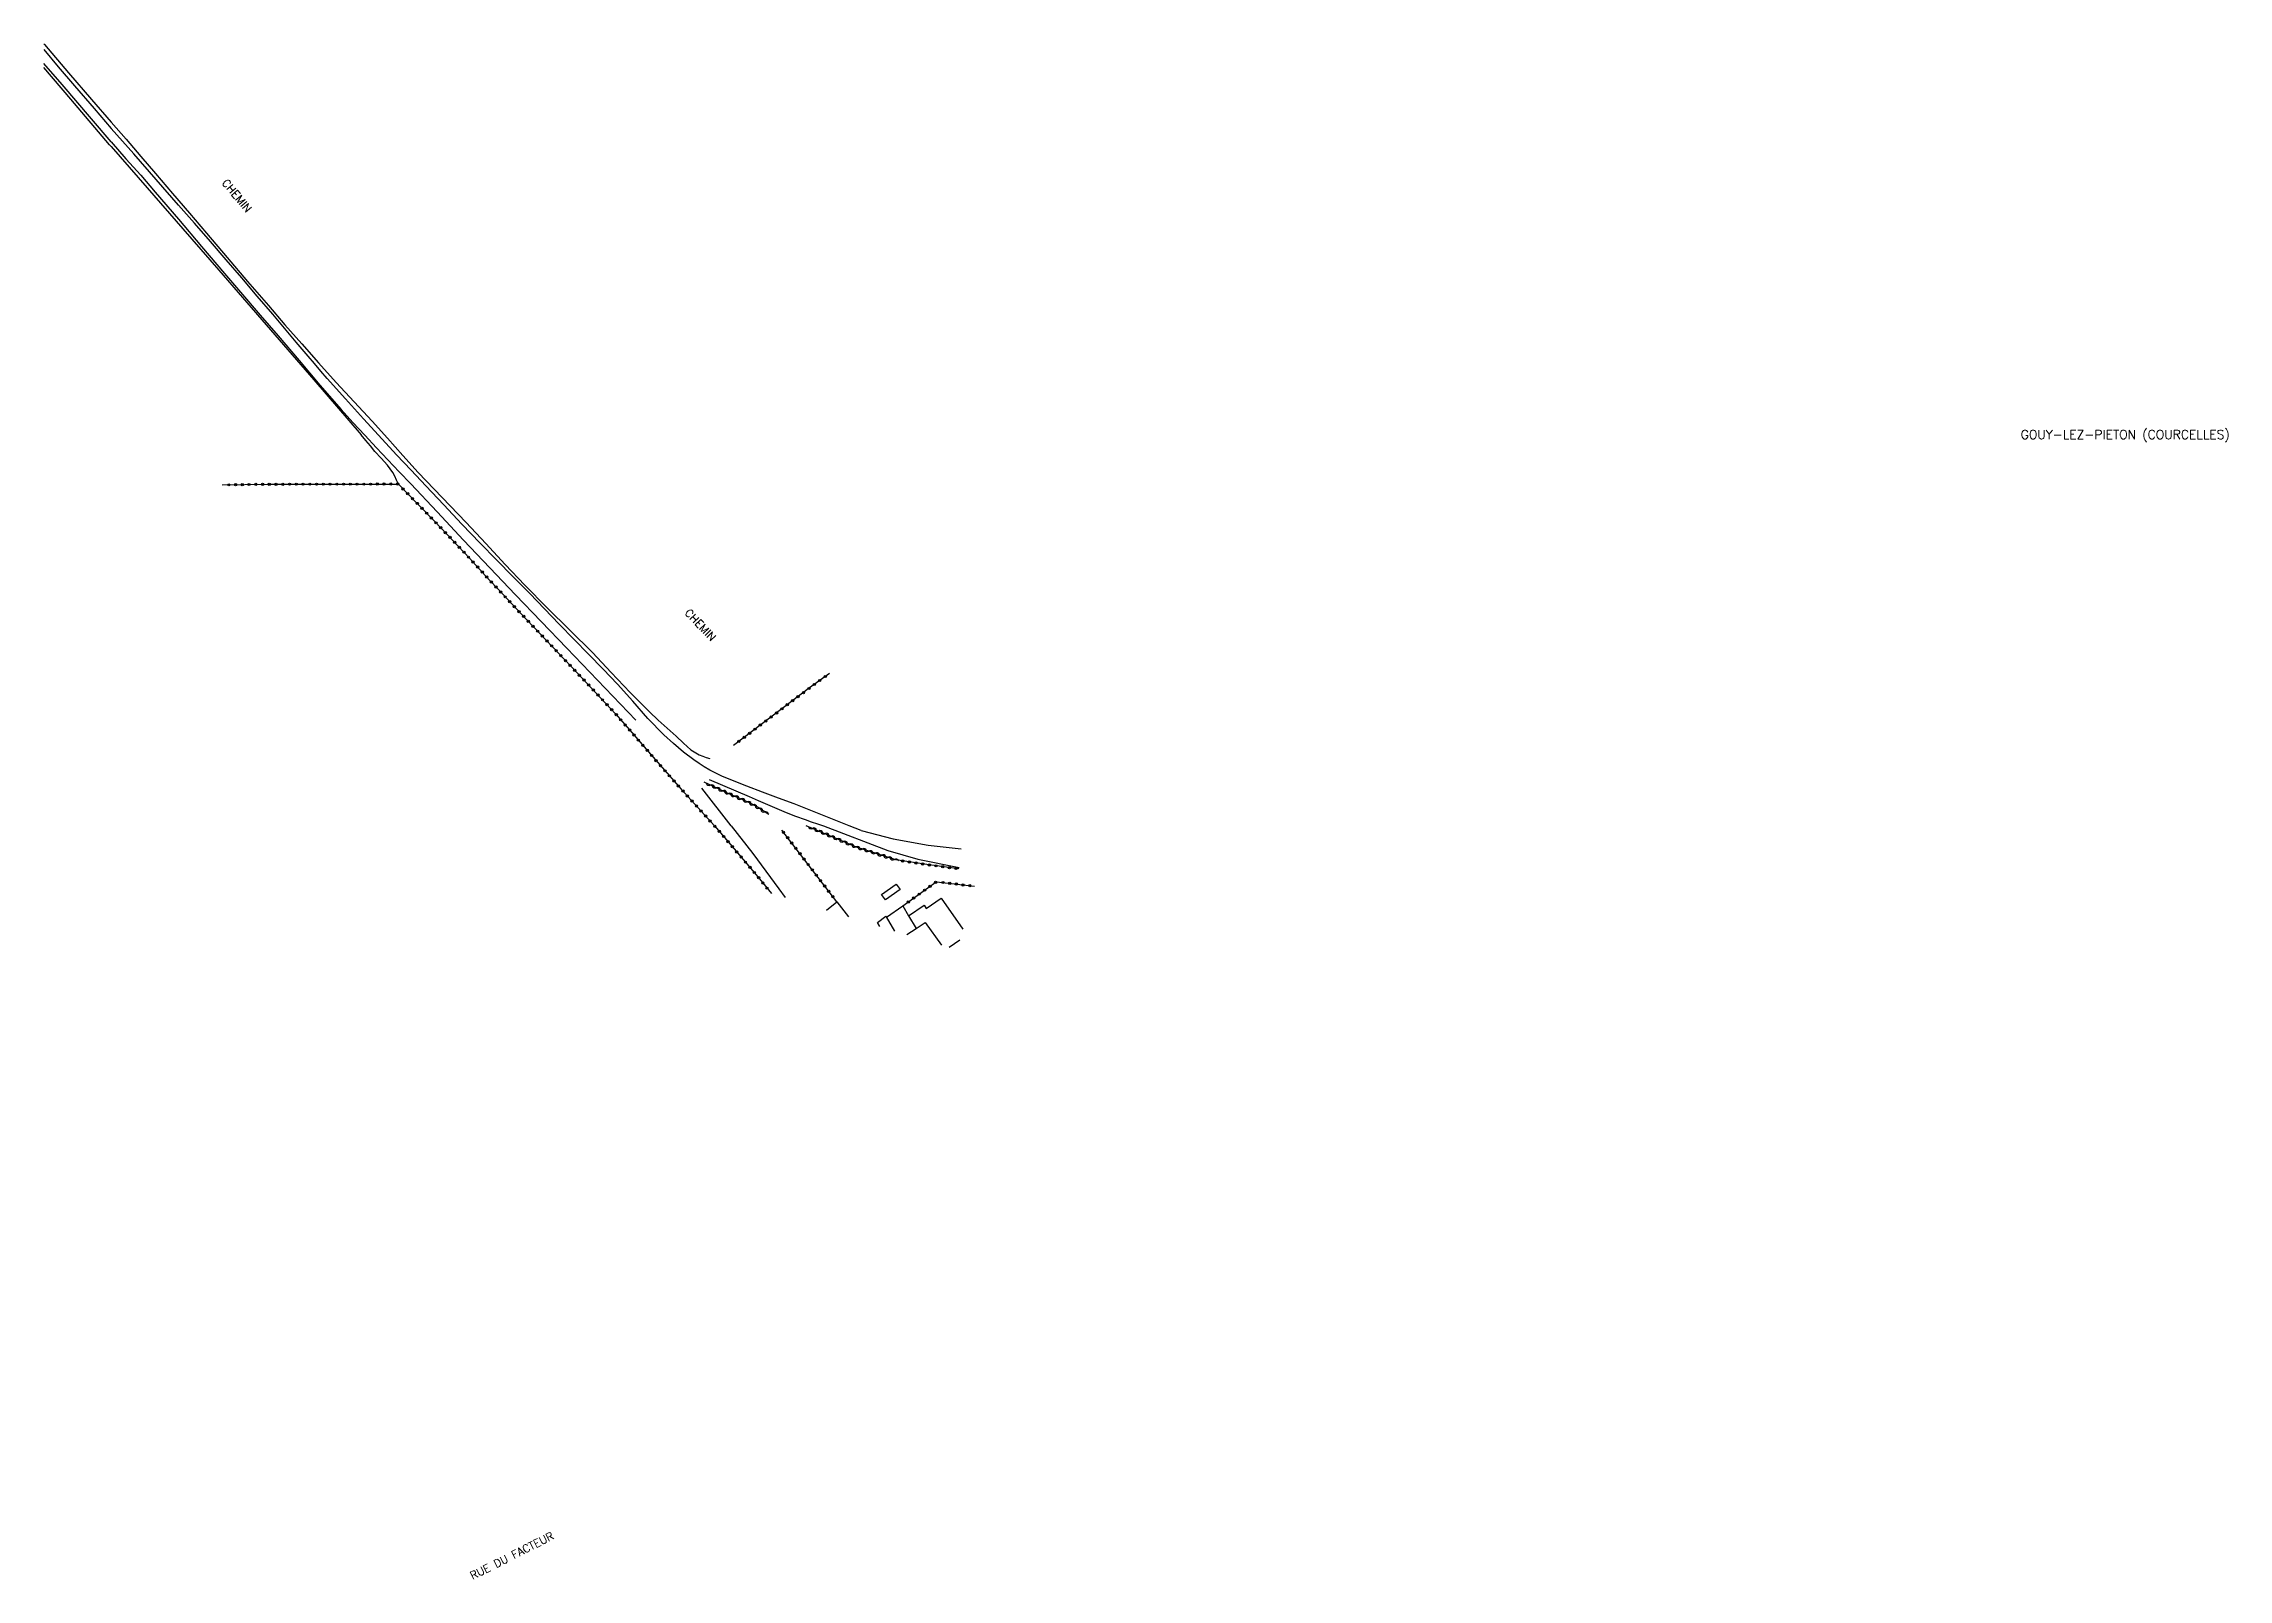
# Model space of a CAD drawing. Header units: millimetres. Extents: x 145999 to 147000, y 131011 to 132001.
# Drawn here: x 146000 to 146485.4, y 131508.5 to 131849.8 of the extents above; entities that cross this region are included whole.
import ezdxf
from ezdxf.enums import TextEntityAlignment as Align

# ---------------------------------------------------------------- set-up
doc = ezdxf.new("R2010")
doc.units = ezdxf.units.MM
doc.layers.get('0').update_dxf_attribs({"linetype": 'CONTINUOUS'})
for name, color, linetype in [('W0071', 7, 'CONTINUOUS'), ('W0101', 7, 'CONTINUOUS'), ('W0104', 1, 'CONTINUOUS'), ('W0214', 2, 'CONTINUOUS'), ('W0310', 3, 'CONTINUOUS'), ('W0322', 7, 'CONTINUOUS'), ('W0323', 7, 'CONTINUOUS'), ('W0330', 7, 'CONTINUOUS'), ('W0980', 7, 'CONTINUOUS'), ('W0989', 7, 'CONTINUOUS'), ('W1102', 7, 'CONTINUOUS')]:
    doc.layers.add(name, color=color, linetype=linetype)
doc.styles.get("Standard").update_dxf_attribs({"font": 'romans.shx', "width": 0.85})

# ---------------------------------------------------------------- blocks, each defined once
blk = doc.blocks.new('t310o')
at = {"color": 0, "linetype": 'Continuous'}
for centre, start, end in [((-0.5, 0.38), 216.8699, 323.1304), ((0.5, -0.37), 36.8699, 143.1303)]:
    blk.add_arc(centre, 0.625, start, end, dxfattribs=at)
blk = doc.blocks.new('t323o')
at = {"color": 0, "linetype": 'Continuous'}
for radius in [0.25, 0.15]:
    blk.add_circle((0, 0), radius, dxfattribs=at)
blk = doc.blocks.new('t322o')
at = {"color": 0, "linetype": 'Continuous'}
for radius in [0.25, 0.15]:
    blk.add_circle((0, 0), radius, dxfattribs=at)

msp = doc.modelspace()

# ---------------------------------------------------------------- linework, layer by layer
at = {"layer": 'W0071'}
for points in [[(146000, 131848.47), (146003.21, 131844.67), (146006.85, 131840.39), (146011.18, 131835.37), (146015, 131830.97)], [(146015, 131827.94), (146010.59, 131833.11), (146004.12, 131840.73), (146000, 131845.41)], [(146062.98, 131775.38), (146061.57, 131777.04), (146060.16, 131778.69), (146058.75, 131780.36), (146056.13, 131783.46), (146053.52, 131786.57), (146050.89, 131789.67), (146047.46, 131793.71), (146044.01, 131797.74), (146040.55, 131801.76), (146037.03, 131805.83), (146033.51, 131809.88), (146029.98, 131813.93), (146024.99, 131819.62), (146020, 131825.29), (146015, 131830.97)], [(146015, 131827.94), (146018.27, 131824.23), (146021.55, 131820.54), (146024.8, 131816.82), (146029.94, 131810.8), (146035.04, 131804.73), (146040.16, 131798.68), (146044.14, 131794.07), (146048.13, 131789.46), (146052.11, 131784.85), (146056.75, 131779.36), (146061.38, 131773.87), (146066.09, 131768.46), (146068.69, 131765.6), (146071.32, 131762.77), (146073.96, 131759.95), (146076.48, 131757.29), (146079.02, 131754.64), (146081.55, 131751.99)], [(146178.95, 131676), (146174.9, 131677.63), (146170.85, 131679.25), (146166.78, 131680.85), (146163.26, 131682.15), (146159.73, 131683.43), (146156.23, 131684.78), (146153.44, 131685.87), (146150.66, 131687), (146147.99, 131688.33), (146146.79, 131689.06), (146145.61, 131689.82), (146144.45, 131690.62), (146142.15, 131692.37), (146139.96, 131694.24), (146137.82, 131696.18), (146134.26, 131699.81), (146130.9, 131703.65), (146127.5, 131707.46), (146124.3, 131710.79), (146121.08, 131714.09), (146117.85, 131717.4), (146114.57, 131720.8), (146111.3, 131724.2), (146108.01, 131727.59), (146104.33, 131731.33), (146100.64, 131735.07), (146096.97, 131738.82), (146092.94, 131743.04), (146088.94, 131747.29), (146084.94, 131751.54), (146081.67, 131754.99), (146078.41, 131758.45), (146075.17, 131761.92), (146071.08, 131766.39), (146067.03, 131770.88), (146062.98, 131775.38)], [(146081.55, 131751.99), (146087.4, 131745.74), (146093.26, 131739.49), (146099.13, 131733.27), (146104.81, 131727.32), (146110.51, 131721.4), (146116.21, 131715.48), (146121.32, 131710.14), (146126.43, 131704.79), (146131.54, 131699.44)], [(146147.9, 131686.27), (146150.84, 131685.01), (146153.78, 131683.75), (146156.72, 131682.48), (146158.78, 131681.59), (146160.84, 131680.7), (146162.91, 131679.82), (146164.99, 131678.96), (146167.08, 131678.13), (146169.19, 131677.34), (146170.55, 131676.88), (146171.91, 131676.44), (146173.28, 131676)], [(146173.28, 131676), (146187.53, 131670.48), (146194.25, 131668.58), (146203.41, 131666.68)], [(146181.62, 131674.91), (146178.95, 131676)], [(146181.62, 131674.91), (146188.73, 131673.06), (146196.54, 131671.64), (146203.85, 131670.88), (146203.85, 131670.88), (146203.85, 131670.88), (146203.85, 131670.88), (146203.85, 131670.88)]]:
    msp.add_lwpolyline(points, dxfattribs=at)
at = {"layer": 'W0101'}
msp.add_lwpolyline([(146191.76, 131651.79), (146193.83, 131653.14), (146195.88, 131654.49), (146199.46, 131649.45)], dxfattribs=at)
at = {"layer": 'W0104'}
msp.add_lwpolyline([(146187.04, 131659.51), (146186.18, 131660.73), (146189.4, 131663.02), (146190.27, 131661.8)], close=True, dxfattribs=at)
for points in [[(146173.93, 131657.22), (146176.25, 131659.05), (146178.86, 131655.72)], [(146185.76, 131653.62), (146185.23, 131654.52), (146187.14, 131655.86), (146187.23, 131655.72), (146187.28, 131655.65), (146190.87, 131658.16), (146192.18, 131655.94), (146195.65, 131658.36), (146196.11, 131657.57), (146199.4, 131659.87), (146204.21, 131652.98)], [(146192.18, 131655.94), (146193.83, 131653.14)], [(146203.54, 131650.54), (146201.21, 131648.91)]]:
    msp.add_lwpolyline(points, dxfattribs=at)
at = {"layer": 'W0214'}
for points in [[(146152.78, 131676), (146146.26, 131684.35)], [(146152.78, 131676), (146157.54, 131669.81), (146163.38, 131661.94), (146164.76, 131660.02)]]:
    msp.add_lwpolyline(points, dxfattribs=at)
at = {"layer": 'W0310'}
for points in [[(146161.15, 131678.46), (146159.87, 131679.27), (146158.58, 131680.09), (146157.26, 131680.85), (146155.74, 131681.6), (146154.18, 131682.27), (146152.62, 131682.95), (146150.66, 131683.85), (146148.71, 131684.75), (146146.75, 131685.65)], [(146189.37, 131668.38), (146180.6, 131671.22), (146169.44, 131676)]]:
    msp.add_lwpolyline(points, dxfattribs=at)
at = {"layer": 'W0322'}
for points in [[(146078.81, 131751.91), (146082.86, 131747.75), (146086.91, 131743.59), (146090.93, 131739.4), (146094.58, 131735.48), (146098.2, 131731.53), (146101.84, 131727.6), (146106, 131723.18), (146110.18, 131718.78), (146114.35, 131714.37), (146118.6, 131709.89), (146122.85, 131705.41), (146127.03, 131700.87), (146130.71, 131696.68), (146134.34, 131692.46), (146137.99, 131688.25), (146141.65, 131684.15), (146145.33, 131680.08), (146149.02, 131676)], [(146149.02, 131676), (146152.6, 131671.84), (146159.05, 131664.21), (146161.68, 131660.96)]]:
    msp.add_lwpolyline(points, dxfattribs=at)
at = {"layer": 'W0323'}
for points in [[(146039.63, 131751.73), (146049.63, 131751.88), (146078.81, 131751.91)], [(146174.62, 131709.84), (146170.19, 131706.62), (146153.27, 131693.83)], [(146176.25, 131659.05), (146164.02, 131674.98)], [(146203.37, 131666.39), (146196.74, 131667.29), (146189.37, 131668.38)], [(146190.87, 131658.16), (146198.33, 131663.55)], [(146198.33, 131663.55), (146198.38, 131663.55), (146206.84, 131662.53)]]:
    msp.add_lwpolyline(points, dxfattribs=at)
at = {"layer": 'W0330'}
for points in [[(146000, 131849.79), (146000.18, 131849.57), (146005.49, 131843.33), (146010.62, 131837.38), (146015, 131832.34)], [(146015, 131826.92), (146014.65, 131827.31), (146006.02, 131837.45), (146000, 131844.51)], [(146015, 131832.34), (146018.29, 131828.54), (146021.59, 131824.74), (146024.87, 131820.94), (146028.64, 131816.52), (146032.4, 131812.09), (146036.16, 131807.67), (146040.74, 131802.29), (146045.32, 131796.92), (146049.92, 131791.57), (146053.61, 131787.32), (146057.33, 131783.07), (146061.04, 131778.83)], [(146015, 131826.92), (146022.96, 131817.77), (146030.93, 131808.62), (146038.89, 131799.46), (146049.45, 131787.27), (146060.01, 131775.06), (146070.56, 131762.85)], [(146061.04, 131778.83), (146065.02, 131774.52), (146069, 131770.21), (146072.96, 131765.89), (146076.38, 131762.09), (146079.79, 131758.28), (146083.24, 131754.51), (146086.77, 131750.78), (146090.34, 131747.08), (146093.89, 131743.37), (146098.23, 131738.72), (146102.56, 131734.04), (146106.93, 131729.42), (146111.9, 131724.42), (146116.93, 131719.48), (146121.92, 131714.5), (146126.11, 131710.08), (146130.28, 131705.63), (146134.57, 131701.31), (146136.53, 131699.47), (146138.51, 131697.66), (146140.52, 131695.89), (146142.15, 131694.37), (146143.8, 131692.87), (146145.64, 131691.72), (146146.42, 131691.43), (146147.23, 131691.18), (146148.03, 131690.94)], [(146078.81, 131751.91), (146078.41, 131752.78), (146078.01, 131753.65), (146077.57, 131754.5), (146076.38, 131756.13), (146074.99, 131757.64), (146073.61, 131759.15), (146072.59, 131760.38), (146071.57, 131761.62), (146070.56, 131762.85)]]:
    msp.add_lwpolyline(points, dxfattribs=at)
at = {"layer": 'W1102'}
msp.add_lwpolyline([(146189.14, 131652.59), (146187.23, 131655.72)], dxfattribs=at)

# ---------------------------------------------------------------- block references
at = {"layer": 'W0310'}
for p, rotation in [((146148.11, 131685.03), 155.1933211541342), ((146149.47, 131684.4), 155.2174372169921), ((146150.83, 131683.77), 155.3714051206526), ((146152.2, 131683.14), 155.3714051206526), ((146153.57, 131682.54), 156.4691481945125), ((146154.94, 131681.94), 156.6064060391145), ((146156.31, 131681.32), 154.0404298969737), ((146157.64, 131680.63), 149.9142709673835), ((146158.93, 131679.87), 147.5605058188564), ((146160.2, 131679.06), 147.6123585936666), ((146170.82, 131675.41), 156.8299080659894), ((146172.2, 131674.82), 156.8299080659894), ((146173.58, 131674.23), 156.8299080659894), ((146174.96, 131673.64), 156.8299080659894), ((146176.34, 131673.05), 156.8299080659894), ((146177.71, 131672.46), 156.8299080659894), ((146179.09, 131671.87), 156.8299080659894), ((146180.47, 131671.28), 156.8299080659894), ((146181.89, 131670.8), 162.0567639548443), ((146183.32, 131670.34), 162.0567639548443), ((146184.75, 131669.88), 162.0567639548443), ((146186.18, 131669.42), 162.0567639548443), ((146187.6, 131668.96), 162.0567639548443), ((146189.03, 131668.49), 162.0567639548443)]:
    msp.add_blockref('t310o', p, dxfattribs=dict(at, rotation=rotation))
at = {"layer": 'W0322'}
for p, rotation in [((146079.86, 131750.84), 314.2394503525382), ((146080.9, 131749.76), 314.2394503525382), ((146081.95, 131748.69), 314.2394503525382), ((146083, 131747.61), 314.2325671166438), ((146084.04, 131746.54), 314.2325671166438), ((146085.09, 131745.46), 314.2325671166438), ((146086.14, 131744.39), 314.2325671166438), ((146087.18, 131743.31), 313.7787497978518), ((146088.22, 131742.23), 313.7787497978518), ((146089.25, 131741.14), 313.7787497978518), ((146090.29, 131740.06), 313.7787497978518), ((146091.32, 131738.97), 312.9729448156574), ((146092.35, 131737.87), 312.9729448156574), ((146093.37, 131736.78), 312.9729448156574), ((146094.39, 131735.68), 312.9729448156574), ((146095.41, 131734.58), 312.5564387491575), ((146096.42, 131733.47), 312.5564387491575), ((146097.44, 131732.37), 312.5564387491575), ((146098.45, 131731.26), 312.7535166330598), ((146099.47, 131730.16), 312.7535166330598), ((146100.49, 131729.06), 312.7535166330598), ((146101.51, 131727.96), 312.7535166330598), ((146102.53, 131726.86), 313.283710989722), ((146103.56, 131725.77), 313.283710989722), ((146104.59, 131724.68), 313.283710989722), ((146105.62, 131723.59), 313.283710989722), ((146106.65, 131722.5), 313.5041573148129), ((146107.68, 131721.41), 313.5041573148129), ((146108.71, 131720.32), 313.5041573148129), ((146109.75, 131719.23), 313.5041573148129), ((146110.78, 131718.15), 313.4374110236516), ((146111.81, 131717.06), 313.4374110236516), ((146112.84, 131715.97), 313.4374110236516), ((146113.87, 131714.88), 313.4374110236516), ((146114.9, 131713.79), 313.4975688875645), ((146115.94, 131712.7), 313.4975688875645), ((146116.97, 131711.61), 313.4975688875645), ((146118, 131710.52), 313.4975688875645), ((146119.03, 131709.44), 313.4319926105003), ((146120.06, 131708.35), 313.4319926105003), ((146121.1, 131707.26), 313.4319926105003), ((146122.13, 131706.17), 313.4319926105003), ((146123.15, 131705.07), 312.6569410017075), ((146124.17, 131703.97), 312.6569410017075), ((146125.19, 131702.87), 312.6569410017075), ((146126.2, 131701.77), 312.6569410017075), ((146127.21, 131700.66), 311.3243018005842), ((146128.21, 131699.53), 311.3243018005842), ((146129.2, 131698.4), 311.3243018005842), ((146130.19, 131697.28), 311.3243018005842), ((146131.17, 131696.15), 310.6325282262146), ((146132.15, 131695.01), 310.6325282262146), ((146133.12, 131693.87), 310.6325282262146), ((146134.1, 131692.73), 310.6325282262146), ((146135.08, 131691.6), 310.9750059756088), ((146136.07, 131690.46), 310.9750059756088), ((146137.05, 131689.33), 310.9750059756088), ((146138.03, 131688.2), 311.7686338778934), ((146139.03, 131687.08), 311.7686338778934), ((146140.03, 131685.96), 311.7686338778934), ((146141.03, 131684.84), 311.7686338778934), ((146142.03, 131683.73), 312.1158710472038), ((146143.04, 131682.62), 312.1158710472038), ((146144.05, 131681.5), 312.1158710472038), ((146145.05, 131680.39), 312.1158710472038), ((146146.06, 131679.28), 312.10813527759), ((146147.06, 131678.16), 312.10813527759), ((146148.07, 131677.05), 312.10813527759), ((146149.12, 131675.88), 310.6929986082698), ((146150.1, 131674.74), 310.6929986082698), ((146151.08, 131673.6), 310.6929986082698), ((146152.06, 131672.47), 310.6929986082698), ((146153.03, 131671.32), 310.244106854989), ((146154, 131670.18), 310.244106854989), ((146154.97, 131669.03), 310.244106854989), ((146155.94, 131667.89), 310.244106854989), ((146156.91, 131666.74), 310.244106854989), ((146157.88, 131665.6), 310.244106854989), ((146158.85, 131664.45), 310.244106854989), ((146159.79, 131663.29), 308.8992005224015), ((146160.74, 131662.12), 308.8992005224015)]:
    msp.add_blockref('t322o', p, dxfattribs=dict(at, rotation=rotation))
at = {"layer": 'W0323'}
for p, rotation in [((146041.13, 131751.75), 0.868653022013283), ((146042.63, 131751.77), 0.868653022013283), ((146044.13, 131751.8), 0.868653022013283), ((146045.63, 131751.82), 0.868653022013283), ((146047.13, 131751.84), 0.868653022013283), ((146048.63, 131751.87), 0.868653022013283), ((146050.13, 131751.88), 0.0569345209542535), ((146051.63, 131751.88), 0.0569345209542535), ((146053.13, 131751.88), 0.0569345209542535), ((146054.63, 131751.89), 0.0569345209542535), ((146056.13, 131751.89), 0.0569345209542535), ((146057.63, 131751.89), 0.0569345209542535), ((146059.13, 131751.89), 0.0569345209542535), ((146060.63, 131751.89), 0.0569345209542535), ((146062.13, 131751.89), 0.0569345209542535), ((146063.63, 131751.89), 0.0569345209542535), ((146065.13, 131751.9), 0.0569345209542535), ((146066.63, 131751.9), 0.0569345209542535), ((146068.13, 131751.9), 0.0569345209542535), ((146069.63, 131751.9), 0.0569345209542535), ((146071.13, 131751.9), 0.0569345209542535), ((146072.63, 131751.9), 0.0569345209542535), ((146074.13, 131751.91), 0.0569345209542535), ((146075.63, 131751.91), 0.0569345209542535), ((146077.13, 131751.91), 0.0569345209542535), ((146078.63, 131751.91), 0.0569345209542535), ((146168.82, 131705.59), 217.0870570314833), ((146170.02, 131706.49), 217.0870570314833), ((146171.23, 131707.38), 216.0521244595141), ((146172.44, 131708.26), 216.0521244595141), ((146173.66, 131709.15), 216.0521244595141), ((146162.84, 131701.07), 217.0870570314833), ((146164.04, 131701.97), 217.0870570314833), ((146165.23, 131702.88), 217.0870570314833), ((146166.43, 131703.78), 217.0870570314833), ((146167.63, 131704.68), 217.0870570314833), ((146155.66, 131695.64), 217.0870570314833), ((146156.86, 131696.54), 217.0870570314833), ((146158.05, 131697.45), 217.0870570314833), ((146159.25, 131698.35), 217.0870570314833), ((146160.45, 131699.26), 217.0870570314833), ((146161.64, 131700.16), 217.0870570314833), ((146154.46, 131694.73), 217.0870570314833), ((146164.38, 131674.52), 127.5092985490343), ((146165.29, 131673.33), 127.5092985490343), ((146166.21, 131672.14), 127.5092985490343), ((146167.12, 131670.95), 127.5092985490343), ((146168.03, 131669.76), 127.5092985490343), ((146168.95, 131668.57), 127.5092985490343), ((146169.86, 131667.38), 127.5092985490343), ((146190.85, 131668.16), 171.5524727521069), ((146192.34, 131667.94), 171.5524727521069), ((146193.82, 131667.72), 171.5524727521069), ((146195.3, 131667.5), 171.5524727521069), ((146196.79, 131667.28), 172.2718027019708), ((146198.27, 131667.08), 172.2718027019708), ((146199.76, 131666.88), 172.2718027019708), ((146201.25, 131666.68), 172.2718027019708), ((146202.73, 131666.48), 172.2718027019708), ((146170.77, 131666.19), 127.5092985490343), ((146171.69, 131665), 127.5092985490343), ((146172.6, 131663.81), 127.5092985490343), ((146173.51, 131662.62), 127.5092985490343), ((146195.74, 131661.67), 35.84297844002214), ((146196.95, 131662.55), 35.84297844002214), ((146198.17, 131663.43), 35.84297844002214), ((146199.82, 131663.38), 353.1170332629562), ((146201.31, 131663.2), 353.1170332629562), ((146202.8, 131663.02), 353.1170332629562), ((146204.29, 131662.84), 353.1170332629562), ((146205.78, 131662.66), 353.1170332629562), ((146174.43, 131661.43), 127.5092985490343), ((146175.34, 131660.24), 127.5092985490343), ((146192.09, 131659.04), 35.84297844002214), ((146193.3, 131659.91), 35.84297844002214), ((146194.52, 131660.79), 35.84297844002214)]:
    msp.add_blockref('t323o', p, dxfattribs=dict(at, rotation=rotation))

# ---------------------------------------------------------------- texts
at = {"layer": 'W0980'}
msp.add_text('GOUY-LEZ-PIETON (COURCELLES)', height=2, dxfattribs=at).set_placement((146462.52, 131762.79), align=Align.MIDDLE)
at = {"layer": 'W0989'}
for s, rotation, p in [('CHEMIN', 309.8652, (146040.15, 131819.35)), ('CHEMIN', 313.677, (146142.92, 131723.77)), ('RUE DU FACTEUR', 26.7912, (146094.92, 131509.17))]:
    msp.add_text(s, height=1.75, rotation=rotation, dxfattribs=at).set_placement(p, align=Align.MIDDLE_LEFT)

doc.saveas('drawing.dxf')
